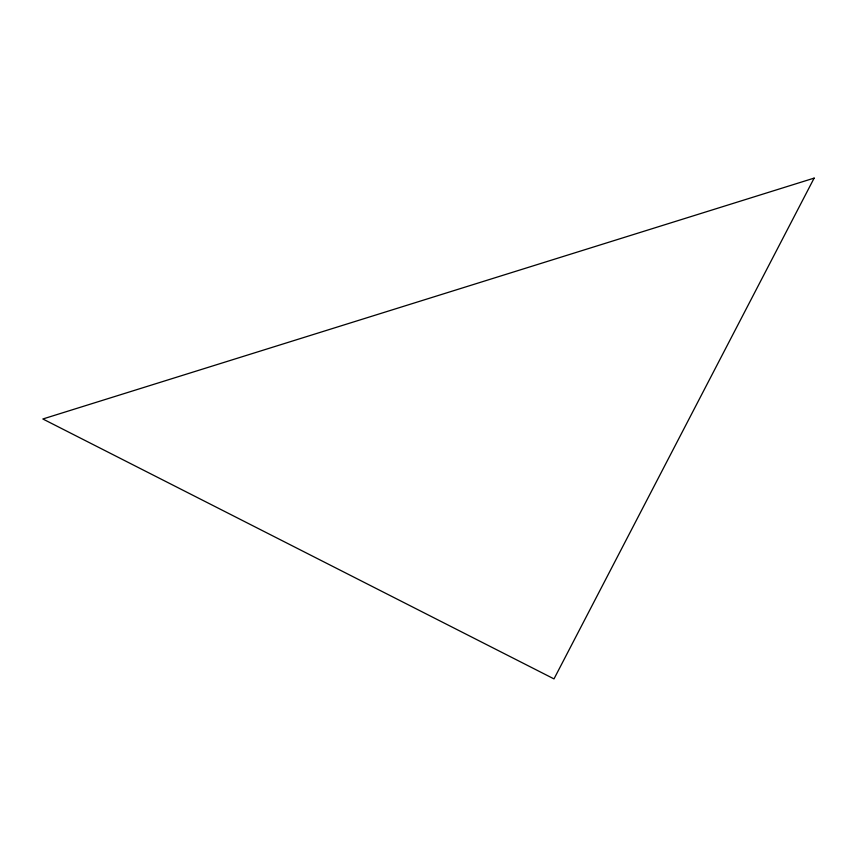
<?xml version="1.0" encoding="UTF-8"?>
<svg xmlns="http://www.w3.org/2000/svg" width="857" height="857" viewBox="0 0 857 857"><rect width="100%" height="100%" fill="white"/><g stroke="black" fill="none" stroke-linecap="round" stroke-linejoin="round"><path stroke-width="1.29" d="M814.15 178.106L553.997 678.894L42.85 418.987L814.15 178.106"/></g></svg>
